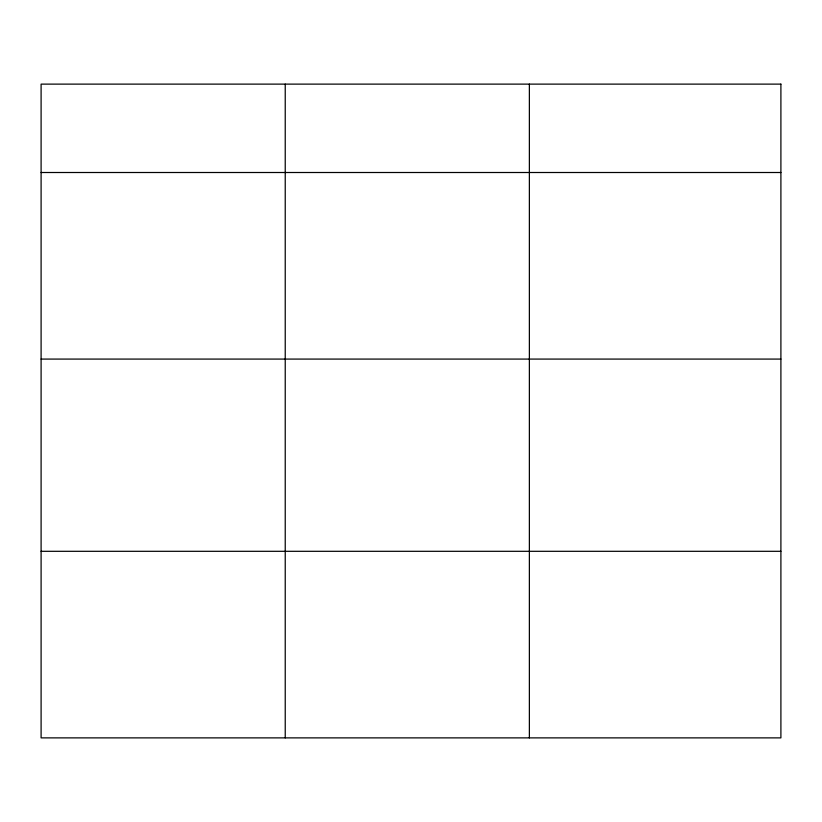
<?xml version="1.0" encoding="UTF-8"?>
<svg xmlns="http://www.w3.org/2000/svg" width="822" height="822" viewBox="0 0 822 822"><rect width="100%" height="100%" fill="white"/><g stroke="black" fill="none" stroke-linecap="round" stroke-linejoin="round"><path stroke-width="1.23" d="M41.1 172.507L780.9 172.507M41.1 359.08L780.9 359.08M41.1 551.305L780.9 551.305M529.368 84.121L529.368 737.879M285.234 84.121L285.234 737.879M780.9 84.121L41.1 84.121L41.1 737.879L780.9 737.879L780.9 84.121"/></g></svg>
